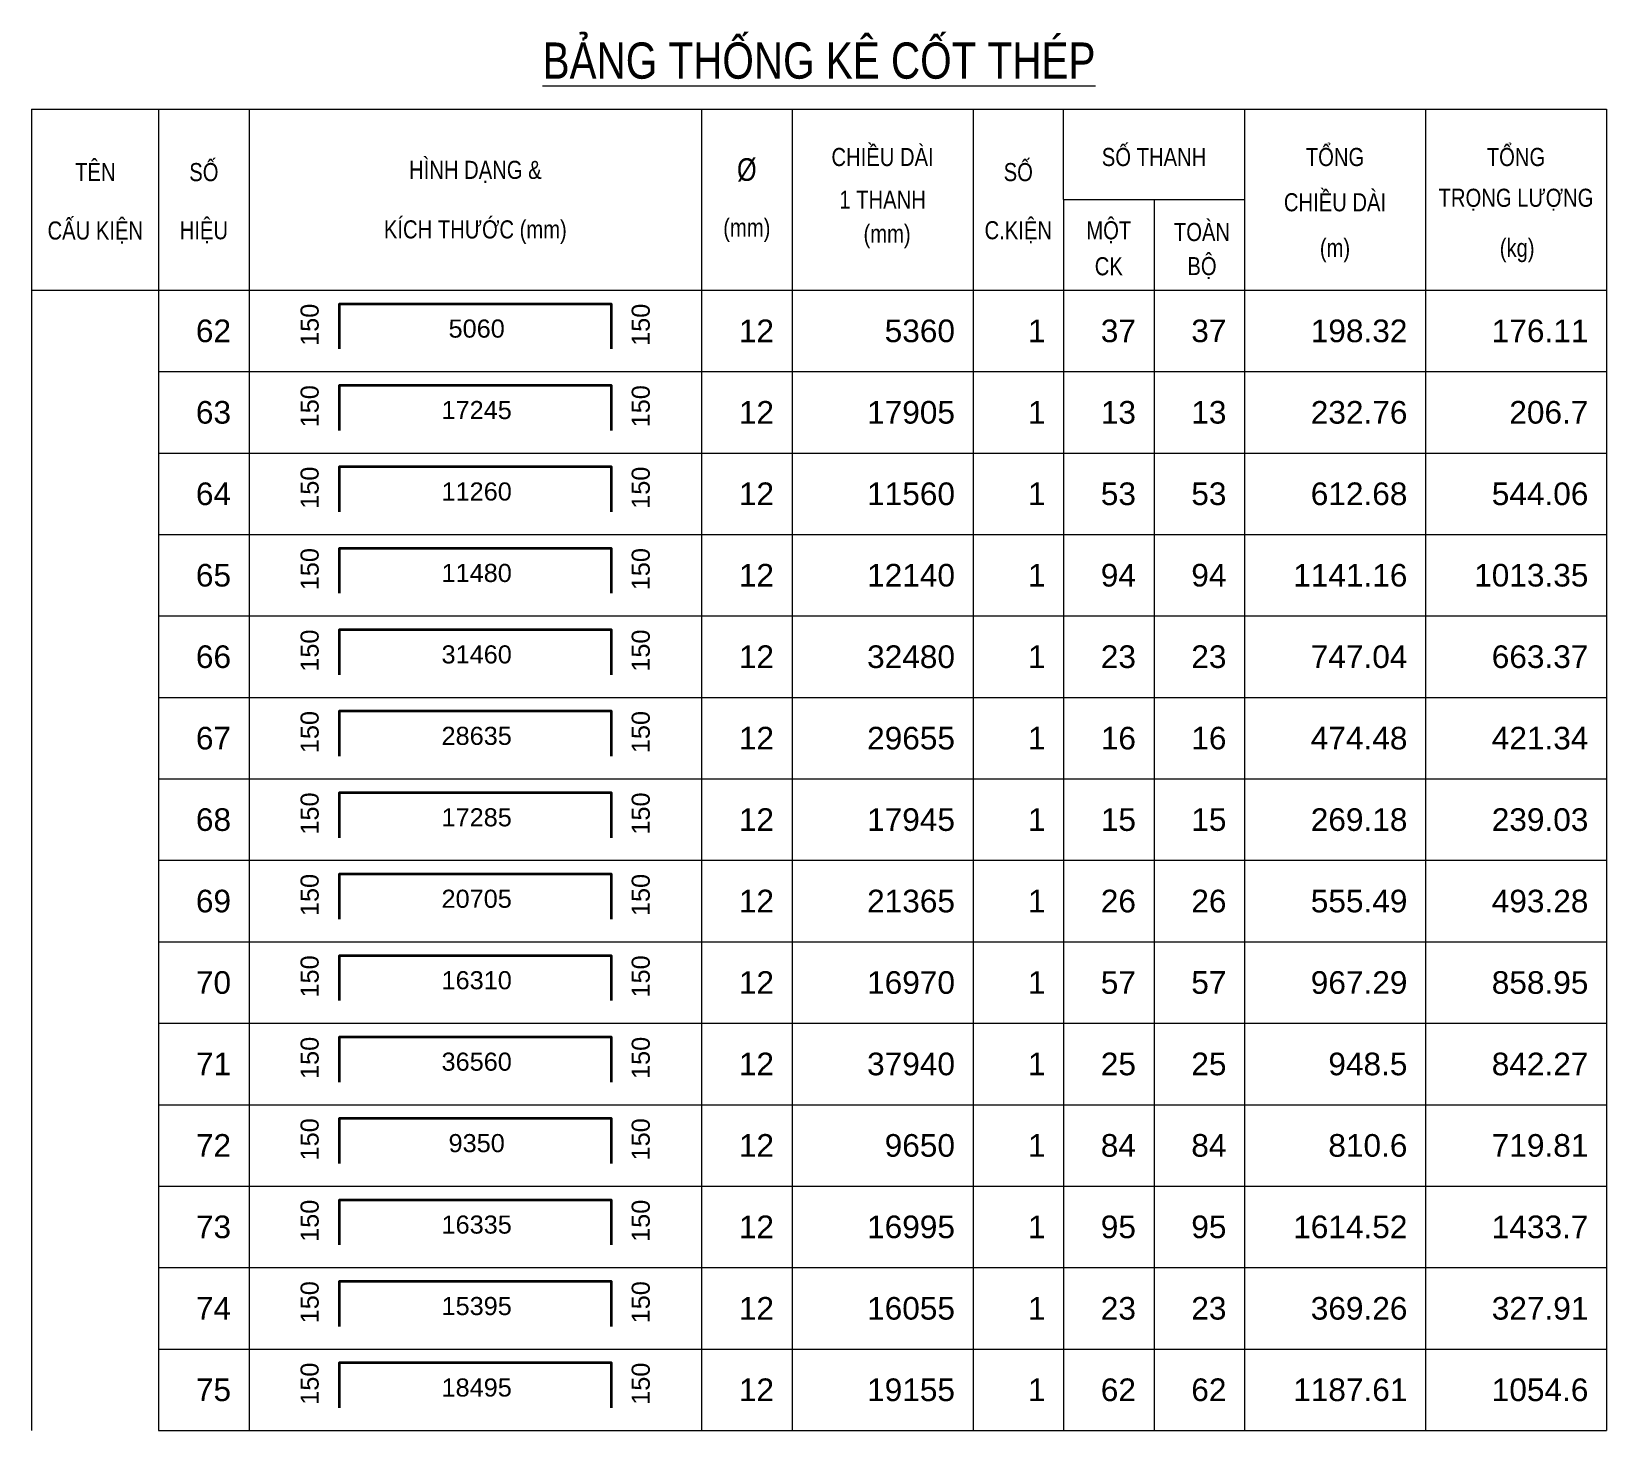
# Model space of a CAD drawing. Header units: millimetres. Extents: x -211477 to 1328726, y -15421 to 98394.
# Drawn here: x 1261446 to 1292079, y 63779 to 90985 of the extents above; entities that cross this region are included whole.
import ezdxf
from ezdxf.enums import TextEntityAlignment as Align

# ---------------------------------------------------------------- set-up
doc = ezdxf.new("R2010")
doc.units = ezdxf.units.MM
doc.header["$MEASUREMENT"] = 0
for name, color, linetype, lineweight in [('NDC_FRAME', 7, 'Continuous', 18), ('NDC_S_REBAR', 4, 'Continuous', 35), ('NDC_S_VN TEXT', 7, 'Continuous', 20), ('NDC_Table', 3, 'Continuous', 20)]:
    doc.layers.add(name, color=color, linetype=linetype, lineweight=lineweight)
doc.styles.add('ARIAL', font='arial.ttf', dxfattribs={"width": 0.8})

# ---------------------------------------------------------------- blocks, each defined once
blk = doc.blocks.new('Tieude')
at = {"layer": 'NDC_Table'}
for p, q in [((0, 2000), (0, 0)), ((0, 2000), (17405, 2000)), ((1405, 2000), (1405, 0)), ((2405, 2000), (2405, 0)), ((7405, 2000), (7405, 0)), ((8405, 2000), (8405, 0)), ((10405, 2000), (10405, 0)), ((11405, 1000), (11405, 2000)), ((13405, 2000), (13405, 0)), ((15405, 2000), (15405, 0)), ((17405, 2000), (17405, 0)), ((11405, 1000), (13405, 1000)), ((11405, 1000), (11405, 0)), ((12405, 1000), (12405, 0)), ((0, 0), (17405, 0))]:
    blk.add_line(p, q, dxfattribs=at)
at = {"layer": 'NDC_S_VN TEXT', "style": 'ARIAL', "width": 0.8}
for s, height, p in [('%%UBẢNG THỐNG KÊ CỐT THÉP', 400, (8703, 2594)), ('CHIỀU DÀI', 200, (9405, 1500)), ('SỐ THANH', 200, (12405, 1500)), ('TỔNG', 200, (14405, 1500)), ('TỔNG', 200, (16405, 1500)), ('TÊN', 200, (705, 1333)), ('SỐ', 200, (1905, 1333)), ('HÌNH DẠNG &', 200, (4905, 1333)), ('%%C', 250, (7905, 1333)), ('SỐ', 200, (10905, 1333)), ('1 THANH', 200, (9405, 1000)), ('CHIỀU DÀI', 200, (14405, 1000)), ('TRỌNG LƯỢNG', 200, (16405, 1000)), ('CẤU KIỆN', 200, (705, 667)), ('HIỆU', 200, (1905, 667)), ('KÍCH THƯỚC (mm)', 200, (4905, 667)), ('(mm)', 200, (7905, 667)), ('(mm)', 200, (9455, 599)), ('C.KIỆN', 200, (10905, 667)), ('MỘT', 200, (11905, 667)), ('TOÀN', 200, (12935, 667)), ('(m)', 200, (14405, 443)), ('(kg)', 200, (16418, 443)), ('CK', 200, (11905, 264)), ('BỘ', 200, (12935, 271))]:
    blk.add_text(s, height=height, dxfattribs=at).set_placement(p, align=Align.MIDDLE)
blk = doc.blocks.new('dang04')
at = {"layer": 'NDC_S_REBAR'}
blk.add_lwpolyline([(3405, -650), (3405, -150), (6405, -150), (6405, -650)], dxfattribs=at)
at = {"layer": 'NDC_Table'}
for p, q in [((0, 0), (0, -900)), ((1405, 0), (1405, -900)), ((2405, 0), (2405, -900)), ((7405, 0), (7405, -900)), ((8405, 0), (8405, -900)), ((10405, 0), (10405, -900)), ((11405, 0), (11405, -900)), ((12405, 0), (12405, -900)), ((13405, 0), (13405, -900)), ((15405, 0), (15405, -900)), ((17405, 0), (17405, -900)), ((1405, -900), (17405, -900))]:
    blk.add_line(p, q, dxfattribs=at)
at = {"layer": 'NDC_S_VN TEXT', "style": 'ARIAL'}
for p in [(3073, -150), (6733, -150)]:
    blk.add_attdef('D03', text='', height=200, rotation=90, dxfattribs=at).set_placement(p, align=Align.MIDDLE_RIGHT)
for p in [(2205, -450), (8205, -450), (10205, -450), (11205, -450), (12205, -450), (13205, -450), (15205, -450), (17205, -450)]:
    blk.add_attdef('D03', text='', height=250, dxfattribs=at).set_placement(p, align=Align.MIDDLE_RIGHT)
blk.add_attdef('D03', text='', height=200, dxfattribs=at).set_placement((4920, -425), align=Align.MIDDLE_CENTER)

msp = doc.modelspace()

# ---------------------------------------------------------------- block references
at = {"layer": 'NDC_FRAME', "xscale": 1.76, "yscale": 1.76, "zscale": 1.76}
msp.add_blockref('Tieude', (1261445.7, 85955), dxfattribs=at)
at = {"layer": 'NDC_FRAME'}
ref = msp.add_blockref('dang04', (1261445.7, 85955), dxfattribs=dict(at, xscale=1.759999999999996, yscale=1.759999999999996, zscale=1.759999999999996))
ref.add_attrib('D03', '62', dxfattribs={"layer": 'NDC_S_VN TEXT', "height": 440, "style": 'ARIAL'}).set_placement((1265327, 85163), align=Align.MIDDLE_RIGHT)
ref.add_attrib('D03', '150', dxfattribs={"layer": 'NDC_S_VN TEXT', "height": 352, "rotation": 90, "style": 'ARIAL'}).set_placement((1266854.8, 85691), align=Align.MIDDLE_RIGHT)
ref.add_attrib('D03', '5060', dxfattribs={"layer": 'NDC_S_VN TEXT', "height": 352, "style": 'ARIAL'}).set_placement((1270104.2, 85207.5), align=Align.MIDDLE_CENTER)
ref.add_attrib('D03', '150', dxfattribs={"layer": 'NDC_S_VN TEXT', "height": 352, "rotation": 90, "style": 'ARIAL'}).set_placement((1273294.9, 85691), align=Align.MIDDLE_RIGHT)
ref.add_attrib('D03', '12', dxfattribs={"layer": 'NDC_S_VN TEXT', "height": 440, "style": 'ARIAL'}).set_placement((1275887, 85163), align=Align.MIDDLE_RIGHT)
ref.add_attrib('D03', '5360', dxfattribs={"layer": 'NDC_S_VN TEXT', "height": 440, "style": 'ARIAL'}).set_placement((1279407, 85163), align=Align.MIDDLE_RIGHT)
ref.add_attrib('D03', '1', dxfattribs={"layer": 'NDC_S_VN TEXT', "height": 440, "style": 'ARIAL'}).set_placement((1281167, 85163), align=Align.MIDDLE_RIGHT)
ref.add_attrib('D03', '37', dxfattribs={"layer": 'NDC_S_VN TEXT', "height": 440, "style": 'ARIAL'}).set_placement((1282927, 85163), align=Align.MIDDLE_RIGHT)
ref.add_attrib('D03', '37', dxfattribs={"layer": 'NDC_S_VN TEXT', "height": 440, "style": 'ARIAL'}).set_placement((1284687, 85163.6), align=Align.MIDDLE_RIGHT)
ref.add_attrib('D03', '198.32', dxfattribs={"layer": 'NDC_S_VN TEXT', "height": 440, "style": 'ARIAL'}).set_placement((1288207, 85163), align=Align.MIDDLE_RIGHT)
ref.add_attrib('D03', '176.11', dxfattribs={"layer": 'NDC_S_VN TEXT', "height": 440, "style": 'ARIAL'}).set_placement((1291727, 85163), align=Align.MIDDLE_RIGHT)
ref = msp.add_blockref('dang04', (1261445.7, 84371), dxfattribs=dict(at, xscale=1.759999999999996, yscale=1.759999999999996, zscale=1.759999999999996))
ref.add_attrib('D03', '63', dxfattribs={"layer": 'NDC_S_VN TEXT', "height": 440, "style": 'ARIAL'}).set_placement((1265327, 83579), align=Align.MIDDLE_RIGHT)
ref.add_attrib('D03', '150', dxfattribs={"layer": 'NDC_S_VN TEXT', "height": 352, "rotation": 90, "style": 'ARIAL'}).set_placement((1266854.8, 84107), align=Align.MIDDLE_RIGHT)
ref.add_attrib('D03', '17245', dxfattribs={"layer": 'NDC_S_VN TEXT', "height": 352, "style": 'ARIAL'}).set_placement((1270104.2, 83623.5), align=Align.MIDDLE_CENTER)
ref.add_attrib('D03', '150', dxfattribs={"layer": 'NDC_S_VN TEXT', "height": 352, "rotation": 90, "style": 'ARIAL'}).set_placement((1273294.9, 84107), align=Align.MIDDLE_RIGHT)
ref.add_attrib('D03', '12', dxfattribs={"layer": 'NDC_S_VN TEXT', "height": 440, "style": 'ARIAL'}).set_placement((1275887, 83579), align=Align.MIDDLE_RIGHT)
ref.add_attrib('D03', '17905', dxfattribs={"layer": 'NDC_S_VN TEXT', "height": 440, "style": 'ARIAL'}).set_placement((1279407, 83579), align=Align.MIDDLE_RIGHT)
ref.add_attrib('D03', '1', dxfattribs={"layer": 'NDC_S_VN TEXT', "height": 440, "style": 'ARIAL'}).set_placement((1281167, 83579), align=Align.MIDDLE_RIGHT)
ref.add_attrib('D03', '13', dxfattribs={"layer": 'NDC_S_VN TEXT', "height": 440, "style": 'ARIAL'}).set_placement((1282927, 83579), align=Align.MIDDLE_RIGHT)
ref.add_attrib('D03', '13', dxfattribs={"layer": 'NDC_S_VN TEXT', "height": 440, "style": 'ARIAL'}).set_placement((1284687, 83579.6), align=Align.MIDDLE_RIGHT)
ref.add_attrib('D03', '232.76', dxfattribs={"layer": 'NDC_S_VN TEXT', "height": 440, "style": 'ARIAL'}).set_placement((1288207, 83579), align=Align.MIDDLE_RIGHT)
ref.add_attrib('D03', '206.7', dxfattribs={"layer": 'NDC_S_VN TEXT', "height": 440, "style": 'ARIAL'}).set_placement((1291727, 83579), align=Align.MIDDLE_RIGHT)
ref = msp.add_blockref('dang04', (1261445.7, 82787), dxfattribs=dict(at, xscale=1.759999999999996, yscale=1.759999999999996, zscale=1.759999999999996))
ref.add_attrib('D03', '64', dxfattribs={"layer": 'NDC_S_VN TEXT', "height": 440, "style": 'ARIAL'}).set_placement((1265327, 81995), align=Align.MIDDLE_RIGHT)
ref.add_attrib('D03', '150', dxfattribs={"layer": 'NDC_S_VN TEXT', "height": 352, "rotation": 90, "style": 'ARIAL'}).set_placement((1266854.8, 82523), align=Align.MIDDLE_RIGHT)
ref.add_attrib('D03', '11260', dxfattribs={"layer": 'NDC_S_VN TEXT', "height": 352, "style": 'ARIAL'}).set_placement((1270104.2, 82039.5), align=Align.MIDDLE_CENTER)
ref.add_attrib('D03', '150', dxfattribs={"layer": 'NDC_S_VN TEXT', "height": 352, "rotation": 90, "style": 'ARIAL'}).set_placement((1273294.9, 82523), align=Align.MIDDLE_RIGHT)
ref.add_attrib('D03', '12', dxfattribs={"layer": 'NDC_S_VN TEXT', "height": 440, "style": 'ARIAL'}).set_placement((1275887, 81995), align=Align.MIDDLE_RIGHT)
ref.add_attrib('D03', '11560', dxfattribs={"layer": 'NDC_S_VN TEXT', "height": 440, "style": 'ARIAL'}).set_placement((1279407, 81995), align=Align.MIDDLE_RIGHT)
ref.add_attrib('D03', '1', dxfattribs={"layer": 'NDC_S_VN TEXT', "height": 440, "style": 'ARIAL'}).set_placement((1281167, 81995), align=Align.MIDDLE_RIGHT)
ref.add_attrib('D03', '53', dxfattribs={"layer": 'NDC_S_VN TEXT', "height": 440, "style": 'ARIAL'}).set_placement((1282927, 81995), align=Align.MIDDLE_RIGHT)
ref.add_attrib('D03', '53', dxfattribs={"layer": 'NDC_S_VN TEXT', "height": 440, "style": 'ARIAL'}).set_placement((1284687, 81995.6), align=Align.MIDDLE_RIGHT)
ref.add_attrib('D03', '612.68', dxfattribs={"layer": 'NDC_S_VN TEXT', "height": 440, "style": 'ARIAL'}).set_placement((1288207, 81995), align=Align.MIDDLE_RIGHT)
ref.add_attrib('D03', '544.06', dxfattribs={"layer": 'NDC_S_VN TEXT', "height": 440, "style": 'ARIAL'}).set_placement((1291727, 81995), align=Align.MIDDLE_RIGHT)
ref = msp.add_blockref('dang04', (1261445.7, 81203), dxfattribs=dict(at, xscale=1.759999999999996, yscale=1.759999999999996, zscale=1.759999999999996))
ref.add_attrib('D03', '65', dxfattribs={"layer": 'NDC_S_VN TEXT', "height": 440, "style": 'ARIAL'}).set_placement((1265327, 80411), align=Align.MIDDLE_RIGHT)
ref.add_attrib('D03', '150', dxfattribs={"layer": 'NDC_S_VN TEXT', "height": 352, "rotation": 90, "style": 'ARIAL'}).set_placement((1266854.8, 80939), align=Align.MIDDLE_RIGHT)
ref.add_attrib('D03', '11480', dxfattribs={"layer": 'NDC_S_VN TEXT', "height": 352, "style": 'ARIAL'}).set_placement((1270104.2, 80455.5), align=Align.MIDDLE_CENTER)
ref.add_attrib('D03', '150', dxfattribs={"layer": 'NDC_S_VN TEXT', "height": 352, "rotation": 90, "style": 'ARIAL'}).set_placement((1273294.9, 80939), align=Align.MIDDLE_RIGHT)
ref.add_attrib('D03', '12', dxfattribs={"layer": 'NDC_S_VN TEXT', "height": 440, "style": 'ARIAL'}).set_placement((1275887, 80411), align=Align.MIDDLE_RIGHT)
ref.add_attrib('D03', '12140', dxfattribs={"layer": 'NDC_S_VN TEXT', "height": 440, "style": 'ARIAL'}).set_placement((1279407, 80411), align=Align.MIDDLE_RIGHT)
ref.add_attrib('D03', '1', dxfattribs={"layer": 'NDC_S_VN TEXT', "height": 440, "style": 'ARIAL'}).set_placement((1281167, 80411), align=Align.MIDDLE_RIGHT)
ref.add_attrib('D03', '94', dxfattribs={"layer": 'NDC_S_VN TEXT', "height": 440, "style": 'ARIAL'}).set_placement((1282927, 80411), align=Align.MIDDLE_RIGHT)
ref.add_attrib('D03', '94', dxfattribs={"layer": 'NDC_S_VN TEXT', "height": 440, "style": 'ARIAL'}).set_placement((1284687, 80411.6), align=Align.MIDDLE_RIGHT)
ref.add_attrib('D03', '1141.16', dxfattribs={"layer": 'NDC_S_VN TEXT', "height": 440, "style": 'ARIAL'}).set_placement((1288207, 80411), align=Align.MIDDLE_RIGHT)
ref.add_attrib('D03', '1013.35', dxfattribs={"layer": 'NDC_S_VN TEXT', "height": 440, "style": 'ARIAL'}).set_placement((1291727, 80411), align=Align.MIDDLE_RIGHT)
ref = msp.add_blockref('dang04', (1261445.7, 79619), dxfattribs=dict(at, xscale=1.759999999999996, yscale=1.759999999999996, zscale=1.759999999999996))
ref.add_attrib('D03', '66', dxfattribs={"layer": 'NDC_S_VN TEXT', "height": 440, "style": 'ARIAL'}).set_placement((1265327, 78827), align=Align.MIDDLE_RIGHT)
ref.add_attrib('D03', '150', dxfattribs={"layer": 'NDC_S_VN TEXT', "height": 352, "rotation": 90, "style": 'ARIAL'}).set_placement((1266854.8, 79355), align=Align.MIDDLE_RIGHT)
ref.add_attrib('D03', '31460', dxfattribs={"layer": 'NDC_S_VN TEXT', "height": 352, "style": 'ARIAL'}).set_placement((1270104.2, 78871.5), align=Align.MIDDLE_CENTER)
ref.add_attrib('D03', '150', dxfattribs={"layer": 'NDC_S_VN TEXT', "height": 352, "rotation": 90, "style": 'ARIAL'}).set_placement((1273294.9, 79355), align=Align.MIDDLE_RIGHT)
ref.add_attrib('D03', '12', dxfattribs={"layer": 'NDC_S_VN TEXT', "height": 440, "style": 'ARIAL'}).set_placement((1275887, 78827), align=Align.MIDDLE_RIGHT)
ref.add_attrib('D03', '32480', dxfattribs={"layer": 'NDC_S_VN TEXT', "height": 440, "style": 'ARIAL'}).set_placement((1279407, 78827), align=Align.MIDDLE_RIGHT)
ref.add_attrib('D03', '1', dxfattribs={"layer": 'NDC_S_VN TEXT', "height": 440, "style": 'ARIAL'}).set_placement((1281167, 78827), align=Align.MIDDLE_RIGHT)
ref.add_attrib('D03', '23', dxfattribs={"layer": 'NDC_S_VN TEXT', "height": 440, "style": 'ARIAL'}).set_placement((1282927, 78827), align=Align.MIDDLE_RIGHT)
ref.add_attrib('D03', '23', dxfattribs={"layer": 'NDC_S_VN TEXT', "height": 440, "style": 'ARIAL'}).set_placement((1284687, 78827.6), align=Align.MIDDLE_RIGHT)
ref.add_attrib('D03', '747.04', dxfattribs={"layer": 'NDC_S_VN TEXT', "height": 440, "style": 'ARIAL'}).set_placement((1288207, 78827), align=Align.MIDDLE_RIGHT)
ref.add_attrib('D03', '663.37', dxfattribs={"layer": 'NDC_S_VN TEXT', "height": 440, "style": 'ARIAL'}).set_placement((1291727, 78827), align=Align.MIDDLE_RIGHT)
ref = msp.add_blockref('dang04', (1261445.7, 78035), dxfattribs=dict(at, xscale=1.759999999999996, yscale=1.759999999999996, zscale=1.759999999999996))
ref.add_attrib('D03', '67', dxfattribs={"layer": 'NDC_S_VN TEXT', "height": 440, "style": 'ARIAL'}).set_placement((1265327, 77243), align=Align.MIDDLE_RIGHT)
ref.add_attrib('D03', '150', dxfattribs={"layer": 'NDC_S_VN TEXT', "height": 352, "rotation": 90, "style": 'ARIAL'}).set_placement((1266854.8, 77771), align=Align.MIDDLE_RIGHT)
ref.add_attrib('D03', '28635', dxfattribs={"layer": 'NDC_S_VN TEXT', "height": 352, "style": 'ARIAL'}).set_placement((1270104.2, 77287.5), align=Align.MIDDLE_CENTER)
ref.add_attrib('D03', '150', dxfattribs={"layer": 'NDC_S_VN TEXT', "height": 352, "rotation": 90, "style": 'ARIAL'}).set_placement((1273294.9, 77771), align=Align.MIDDLE_RIGHT)
ref.add_attrib('D03', '12', dxfattribs={"layer": 'NDC_S_VN TEXT', "height": 440, "style": 'ARIAL'}).set_placement((1275887, 77243), align=Align.MIDDLE_RIGHT)
ref.add_attrib('D03', '29655', dxfattribs={"layer": 'NDC_S_VN TEXT', "height": 440, "style": 'ARIAL'}).set_placement((1279407, 77243), align=Align.MIDDLE_RIGHT)
ref.add_attrib('D03', '1', dxfattribs={"layer": 'NDC_S_VN TEXT', "height": 440, "style": 'ARIAL'}).set_placement((1281167, 77243), align=Align.MIDDLE_RIGHT)
ref.add_attrib('D03', '16', dxfattribs={"layer": 'NDC_S_VN TEXT', "height": 440, "style": 'ARIAL'}).set_placement((1282927, 77243), align=Align.MIDDLE_RIGHT)
ref.add_attrib('D03', '16', dxfattribs={"layer": 'NDC_S_VN TEXT', "height": 440, "style": 'ARIAL'}).set_placement((1284687, 77243.6), align=Align.MIDDLE_RIGHT)
ref.add_attrib('D03', '474.48', dxfattribs={"layer": 'NDC_S_VN TEXT', "height": 440, "style": 'ARIAL'}).set_placement((1288207, 77243), align=Align.MIDDLE_RIGHT)
ref.add_attrib('D03', '421.34', dxfattribs={"layer": 'NDC_S_VN TEXT', "height": 440, "style": 'ARIAL'}).set_placement((1291727, 77243), align=Align.MIDDLE_RIGHT)
ref = msp.add_blockref('dang04', (1261445.7, 76451), dxfattribs=dict(at, xscale=1.759999999999996, yscale=1.759999999999996, zscale=1.759999999999996))
ref.add_attrib('D03', '68', dxfattribs={"layer": 'NDC_S_VN TEXT', "height": 440, "style": 'ARIAL'}).set_placement((1265327, 75659), align=Align.MIDDLE_RIGHT)
ref.add_attrib('D03', '150', dxfattribs={"layer": 'NDC_S_VN TEXT', "height": 352, "rotation": 90, "style": 'ARIAL'}).set_placement((1266854.8, 76187), align=Align.MIDDLE_RIGHT)
ref.add_attrib('D03', '17285', dxfattribs={"layer": 'NDC_S_VN TEXT', "height": 352, "style": 'ARIAL'}).set_placement((1270104.2, 75703.5), align=Align.MIDDLE_CENTER)
ref.add_attrib('D03', '150', dxfattribs={"layer": 'NDC_S_VN TEXT', "height": 352, "rotation": 90, "style": 'ARIAL'}).set_placement((1273294.9, 76187), align=Align.MIDDLE_RIGHT)
ref.add_attrib('D03', '12', dxfattribs={"layer": 'NDC_S_VN TEXT', "height": 440, "style": 'ARIAL'}).set_placement((1275887, 75659), align=Align.MIDDLE_RIGHT)
ref.add_attrib('D03', '17945', dxfattribs={"layer": 'NDC_S_VN TEXT', "height": 440, "style": 'ARIAL'}).set_placement((1279407, 75659), align=Align.MIDDLE_RIGHT)
ref.add_attrib('D03', '1', dxfattribs={"layer": 'NDC_S_VN TEXT', "height": 440, "style": 'ARIAL'}).set_placement((1281167, 75659), align=Align.MIDDLE_RIGHT)
ref.add_attrib('D03', '15', dxfattribs={"layer": 'NDC_S_VN TEXT', "height": 440, "style": 'ARIAL'}).set_placement((1282927, 75659), align=Align.MIDDLE_RIGHT)
ref.add_attrib('D03', '15', dxfattribs={"layer": 'NDC_S_VN TEXT', "height": 440, "style": 'ARIAL'}).set_placement((1284687, 75659.6), align=Align.MIDDLE_RIGHT)
ref.add_attrib('D03', '269.18', dxfattribs={"layer": 'NDC_S_VN TEXT', "height": 440, "style": 'ARIAL'}).set_placement((1288207, 75659), align=Align.MIDDLE_RIGHT)
ref.add_attrib('D03', '239.03', dxfattribs={"layer": 'NDC_S_VN TEXT', "height": 440, "style": 'ARIAL'}).set_placement((1291727, 75659), align=Align.MIDDLE_RIGHT)
ref = msp.add_blockref('dang04', (1261445.7, 74867), dxfattribs=dict(at, xscale=1.759999999999996, yscale=1.759999999999996, zscale=1.759999999999996))
ref.add_attrib('D03', '69', dxfattribs={"layer": 'NDC_S_VN TEXT', "height": 440, "style": 'ARIAL'}).set_placement((1265327, 74075), align=Align.MIDDLE_RIGHT)
ref.add_attrib('D03', '150', dxfattribs={"layer": 'NDC_S_VN TEXT', "height": 352, "rotation": 90, "style": 'ARIAL'}).set_placement((1266854.8, 74603), align=Align.MIDDLE_RIGHT)
ref.add_attrib('D03', '20705', dxfattribs={"layer": 'NDC_S_VN TEXT', "height": 352, "style": 'ARIAL'}).set_placement((1270104.2, 74119.5), align=Align.MIDDLE_CENTER)
ref.add_attrib('D03', '150', dxfattribs={"layer": 'NDC_S_VN TEXT', "height": 352, "rotation": 90, "style": 'ARIAL'}).set_placement((1273294.9, 74603), align=Align.MIDDLE_RIGHT)
ref.add_attrib('D03', '12', dxfattribs={"layer": 'NDC_S_VN TEXT', "height": 440, "style": 'ARIAL'}).set_placement((1275887, 74075), align=Align.MIDDLE_RIGHT)
ref.add_attrib('D03', '21365', dxfattribs={"layer": 'NDC_S_VN TEXT', "height": 440, "style": 'ARIAL'}).set_placement((1279407, 74075), align=Align.MIDDLE_RIGHT)
ref.add_attrib('D03', '1', dxfattribs={"layer": 'NDC_S_VN TEXT', "height": 440, "style": 'ARIAL'}).set_placement((1281167, 74075), align=Align.MIDDLE_RIGHT)
ref.add_attrib('D03', '26', dxfattribs={"layer": 'NDC_S_VN TEXT', "height": 440, "style": 'ARIAL'}).set_placement((1282927, 74075), align=Align.MIDDLE_RIGHT)
ref.add_attrib('D03', '26', dxfattribs={"layer": 'NDC_S_VN TEXT', "height": 440, "style": 'ARIAL'}).set_placement((1284687, 74075.6), align=Align.MIDDLE_RIGHT)
ref.add_attrib('D03', '555.49', dxfattribs={"layer": 'NDC_S_VN TEXT', "height": 440, "style": 'ARIAL'}).set_placement((1288207, 74075), align=Align.MIDDLE_RIGHT)
ref.add_attrib('D03', '493.28', dxfattribs={"layer": 'NDC_S_VN TEXT', "height": 440, "style": 'ARIAL'}).set_placement((1291727, 74075), align=Align.MIDDLE_RIGHT)
ref = msp.add_blockref('dang04', (1261445.7, 73283), dxfattribs=dict(at, xscale=1.759999999999996, yscale=1.759999999999996, zscale=1.759999999999996))
ref.add_attrib('D03', '70', dxfattribs={"layer": 'NDC_S_VN TEXT', "height": 440, "style": 'ARIAL'}).set_placement((1265327, 72491), align=Align.MIDDLE_RIGHT)
ref.add_attrib('D03', '150', dxfattribs={"layer": 'NDC_S_VN TEXT', "height": 352, "rotation": 90, "style": 'ARIAL'}).set_placement((1266854.8, 73019), align=Align.MIDDLE_RIGHT)
ref.add_attrib('D03', '16310', dxfattribs={"layer": 'NDC_S_VN TEXT', "height": 352, "style": 'ARIAL'}).set_placement((1270104.2, 72535.5), align=Align.MIDDLE_CENTER)
ref.add_attrib('D03', '150', dxfattribs={"layer": 'NDC_S_VN TEXT', "height": 352, "rotation": 90, "style": 'ARIAL'}).set_placement((1273294.9, 73019), align=Align.MIDDLE_RIGHT)
ref.add_attrib('D03', '12', dxfattribs={"layer": 'NDC_S_VN TEXT', "height": 440, "style": 'ARIAL'}).set_placement((1275887, 72491), align=Align.MIDDLE_RIGHT)
ref.add_attrib('D03', '16970', dxfattribs={"layer": 'NDC_S_VN TEXT', "height": 440, "style": 'ARIAL'}).set_placement((1279407, 72491), align=Align.MIDDLE_RIGHT)
ref.add_attrib('D03', '1', dxfattribs={"layer": 'NDC_S_VN TEXT', "height": 440, "style": 'ARIAL'}).set_placement((1281167, 72491), align=Align.MIDDLE_RIGHT)
ref.add_attrib('D03', '57', dxfattribs={"layer": 'NDC_S_VN TEXT', "height": 440, "style": 'ARIAL'}).set_placement((1282927, 72491), align=Align.MIDDLE_RIGHT)
ref.add_attrib('D03', '57', dxfattribs={"layer": 'NDC_S_VN TEXT', "height": 440, "style": 'ARIAL'}).set_placement((1284687, 72491.6), align=Align.MIDDLE_RIGHT)
ref.add_attrib('D03', '967.29', dxfattribs={"layer": 'NDC_S_VN TEXT', "height": 440, "style": 'ARIAL'}).set_placement((1288207, 72491), align=Align.MIDDLE_RIGHT)
ref.add_attrib('D03', '858.95', dxfattribs={"layer": 'NDC_S_VN TEXT', "height": 440, "style": 'ARIAL'}).set_placement((1291727, 72491), align=Align.MIDDLE_RIGHT)
ref = msp.add_blockref('dang04', (1261445.7, 71699), dxfattribs=dict(at, xscale=1.759999999999996, yscale=1.759999999999996, zscale=1.759999999999996))
ref.add_attrib('D03', '71', dxfattribs={"layer": 'NDC_S_VN TEXT', "height": 440, "style": 'ARIAL'}).set_placement((1265327, 70907), align=Align.MIDDLE_RIGHT)
ref.add_attrib('D03', '150', dxfattribs={"layer": 'NDC_S_VN TEXT', "height": 352, "rotation": 90, "style": 'ARIAL'}).set_placement((1266854.8, 71435), align=Align.MIDDLE_RIGHT)
ref.add_attrib('D03', '36560', dxfattribs={"layer": 'NDC_S_VN TEXT', "height": 352, "style": 'ARIAL'}).set_placement((1270104.2, 70951.5), align=Align.MIDDLE_CENTER)
ref.add_attrib('D03', '150', dxfattribs={"layer": 'NDC_S_VN TEXT', "height": 352, "rotation": 90, "style": 'ARIAL'}).set_placement((1273294.9, 71435), align=Align.MIDDLE_RIGHT)
ref.add_attrib('D03', '12', dxfattribs={"layer": 'NDC_S_VN TEXT', "height": 440, "style": 'ARIAL'}).set_placement((1275887, 70907), align=Align.MIDDLE_RIGHT)
ref.add_attrib('D03', '37940', dxfattribs={"layer": 'NDC_S_VN TEXT', "height": 440, "style": 'ARIAL'}).set_placement((1279407, 70907), align=Align.MIDDLE_RIGHT)
ref.add_attrib('D03', '1', dxfattribs={"layer": 'NDC_S_VN TEXT', "height": 440, "style": 'ARIAL'}).set_placement((1281167, 70907), align=Align.MIDDLE_RIGHT)
ref.add_attrib('D03', '25', dxfattribs={"layer": 'NDC_S_VN TEXT', "height": 440, "style": 'ARIAL'}).set_placement((1282927, 70907), align=Align.MIDDLE_RIGHT)
ref.add_attrib('D03', '25', dxfattribs={"layer": 'NDC_S_VN TEXT', "height": 440, "style": 'ARIAL'}).set_placement((1284687, 70907.6), align=Align.MIDDLE_RIGHT)
ref.add_attrib('D03', '948.5', dxfattribs={"layer": 'NDC_S_VN TEXT', "height": 440, "style": 'ARIAL'}).set_placement((1288207, 70907), align=Align.MIDDLE_RIGHT)
ref.add_attrib('D03', '842.27', dxfattribs={"layer": 'NDC_S_VN TEXT', "height": 440, "style": 'ARIAL'}).set_placement((1291727, 70907), align=Align.MIDDLE_RIGHT)
ref = msp.add_blockref('dang04', (1261445.7, 70115), dxfattribs=dict(at, xscale=1.759999999999996, yscale=1.759999999999996, zscale=1.759999999999996))
ref.add_attrib('D03', '72', dxfattribs={"layer": 'NDC_S_VN TEXT', "height": 440, "style": 'ARIAL'}).set_placement((1265327, 69323), align=Align.MIDDLE_RIGHT)
ref.add_attrib('D03', '150', dxfattribs={"layer": 'NDC_S_VN TEXT', "height": 352, "rotation": 90, "style": 'ARIAL'}).set_placement((1266854.8, 69851), align=Align.MIDDLE_RIGHT)
ref.add_attrib('D03', '9350', dxfattribs={"layer": 'NDC_S_VN TEXT', "height": 352, "style": 'ARIAL'}).set_placement((1270104.2, 69367.5), align=Align.MIDDLE_CENTER)
ref.add_attrib('D03', '150', dxfattribs={"layer": 'NDC_S_VN TEXT', "height": 352, "rotation": 90, "style": 'ARIAL'}).set_placement((1273294.9, 69851), align=Align.MIDDLE_RIGHT)
ref.add_attrib('D03', '12', dxfattribs={"layer": 'NDC_S_VN TEXT', "height": 440, "style": 'ARIAL'}).set_placement((1275887, 69323), align=Align.MIDDLE_RIGHT)
ref.add_attrib('D03', '9650', dxfattribs={"layer": 'NDC_S_VN TEXT', "height": 440, "style": 'ARIAL'}).set_placement((1279407, 69323), align=Align.MIDDLE_RIGHT)
ref.add_attrib('D03', '1', dxfattribs={"layer": 'NDC_S_VN TEXT', "height": 440, "style": 'ARIAL'}).set_placement((1281167, 69323), align=Align.MIDDLE_RIGHT)
ref.add_attrib('D03', '84', dxfattribs={"layer": 'NDC_S_VN TEXT', "height": 440, "style": 'ARIAL'}).set_placement((1282927, 69323), align=Align.MIDDLE_RIGHT)
ref.add_attrib('D03', '84', dxfattribs={"layer": 'NDC_S_VN TEXT', "height": 440, "style": 'ARIAL'}).set_placement((1284687, 69323.6), align=Align.MIDDLE_RIGHT)
ref.add_attrib('D03', '810.6', dxfattribs={"layer": 'NDC_S_VN TEXT', "height": 440, "style": 'ARIAL'}).set_placement((1288207, 69323), align=Align.MIDDLE_RIGHT)
ref.add_attrib('D03', '719.81', dxfattribs={"layer": 'NDC_S_VN TEXT', "height": 440, "style": 'ARIAL'}).set_placement((1291727, 69323), align=Align.MIDDLE_RIGHT)
ref = msp.add_blockref('dang04', (1261445.7, 68531), dxfattribs=dict(at, xscale=1.759999999999996, yscale=1.759999999999996, zscale=1.759999999999996))
ref.add_attrib('D03', '73', dxfattribs={"layer": 'NDC_S_VN TEXT', "height": 440, "style": 'ARIAL'}).set_placement((1265327, 67739), align=Align.MIDDLE_RIGHT)
ref.add_attrib('D03', '150', dxfattribs={"layer": 'NDC_S_VN TEXT', "height": 352, "rotation": 90, "style": 'ARIAL'}).set_placement((1266854.8, 68267), align=Align.MIDDLE_RIGHT)
ref.add_attrib('D03', '16335', dxfattribs={"layer": 'NDC_S_VN TEXT', "height": 352, "style": 'ARIAL'}).set_placement((1270104.2, 67783.5), align=Align.MIDDLE_CENTER)
ref.add_attrib('D03', '150', dxfattribs={"layer": 'NDC_S_VN TEXT', "height": 352, "rotation": 90, "style": 'ARIAL'}).set_placement((1273294.9, 68267), align=Align.MIDDLE_RIGHT)
ref.add_attrib('D03', '12', dxfattribs={"layer": 'NDC_S_VN TEXT', "height": 440, "style": 'ARIAL'}).set_placement((1275887, 67739), align=Align.MIDDLE_RIGHT)
ref.add_attrib('D03', '16995', dxfattribs={"layer": 'NDC_S_VN TEXT', "height": 440, "style": 'ARIAL'}).set_placement((1279407, 67739), align=Align.MIDDLE_RIGHT)
ref.add_attrib('D03', '1', dxfattribs={"layer": 'NDC_S_VN TEXT', "height": 440, "style": 'ARIAL'}).set_placement((1281167, 67739), align=Align.MIDDLE_RIGHT)
ref.add_attrib('D03', '95', dxfattribs={"layer": 'NDC_S_VN TEXT', "height": 440, "style": 'ARIAL'}).set_placement((1282927, 67739), align=Align.MIDDLE_RIGHT)
ref.add_attrib('D03', '95', dxfattribs={"layer": 'NDC_S_VN TEXT', "height": 440, "style": 'ARIAL'}).set_placement((1284687, 67739.6), align=Align.MIDDLE_RIGHT)
ref.add_attrib('D03', '1614.52', dxfattribs={"layer": 'NDC_S_VN TEXT', "height": 440, "style": 'ARIAL'}).set_placement((1288207, 67739), align=Align.MIDDLE_RIGHT)
ref.add_attrib('D03', '1433.7', dxfattribs={"layer": 'NDC_S_VN TEXT', "height": 440, "style": 'ARIAL'}).set_placement((1291727, 67739), align=Align.MIDDLE_RIGHT)
ref = msp.add_blockref('dang04', (1261445.7, 66947), dxfattribs=dict(at, xscale=1.759999999999996, yscale=1.759999999999996, zscale=1.759999999999996))
ref.add_attrib('D03', '74', dxfattribs={"layer": 'NDC_S_VN TEXT', "height": 440, "style": 'ARIAL'}).set_placement((1265327, 66155), align=Align.MIDDLE_RIGHT)
ref.add_attrib('D03', '150', dxfattribs={"layer": 'NDC_S_VN TEXT', "height": 352, "rotation": 90, "style": 'ARIAL'}).set_placement((1266854.8, 66683), align=Align.MIDDLE_RIGHT)
ref.add_attrib('D03', '15395', dxfattribs={"layer": 'NDC_S_VN TEXT', "height": 352, "style": 'ARIAL'}).set_placement((1270104.2, 66199.5), align=Align.MIDDLE_CENTER)
ref.add_attrib('D03', '150', dxfattribs={"layer": 'NDC_S_VN TEXT', "height": 352, "rotation": 90, "style": 'ARIAL'}).set_placement((1273294.9, 66683), align=Align.MIDDLE_RIGHT)
ref.add_attrib('D03', '12', dxfattribs={"layer": 'NDC_S_VN TEXT', "height": 440, "style": 'ARIAL'}).set_placement((1275887, 66155), align=Align.MIDDLE_RIGHT)
ref.add_attrib('D03', '16055', dxfattribs={"layer": 'NDC_S_VN TEXT', "height": 440, "style": 'ARIAL'}).set_placement((1279407, 66155), align=Align.MIDDLE_RIGHT)
ref.add_attrib('D03', '1', dxfattribs={"layer": 'NDC_S_VN TEXT', "height": 440, "style": 'ARIAL'}).set_placement((1281167, 66155), align=Align.MIDDLE_RIGHT)
ref.add_attrib('D03', '23', dxfattribs={"layer": 'NDC_S_VN TEXT', "height": 440, "style": 'ARIAL'}).set_placement((1282927, 66155), align=Align.MIDDLE_RIGHT)
ref.add_attrib('D03', '23', dxfattribs={"layer": 'NDC_S_VN TEXT', "height": 440, "style": 'ARIAL'}).set_placement((1284687, 66155.6), align=Align.MIDDLE_RIGHT)
ref.add_attrib('D03', '369.26', dxfattribs={"layer": 'NDC_S_VN TEXT', "height": 440, "style": 'ARIAL'}).set_placement((1288207, 66155), align=Align.MIDDLE_RIGHT)
ref.add_attrib('D03', '327.91', dxfattribs={"layer": 'NDC_S_VN TEXT', "height": 440, "style": 'ARIAL'}).set_placement((1291727, 66155), align=Align.MIDDLE_RIGHT)
ref = msp.add_blockref('dang04', (1261445.7, 65363), dxfattribs=dict(at, xscale=1.759999999999996, yscale=1.759999999999996, zscale=1.759999999999996))
ref.add_attrib('D03', '75', dxfattribs={"layer": 'NDC_S_VN TEXT', "height": 440, "style": 'ARIAL'}).set_placement((1265327, 64571), align=Align.MIDDLE_RIGHT)
ref.add_attrib('D03', '150', dxfattribs={"layer": 'NDC_S_VN TEXT', "height": 352, "rotation": 90, "style": 'ARIAL'}).set_placement((1266854.8, 65099), align=Align.MIDDLE_RIGHT)
ref.add_attrib('D03', '18495', dxfattribs={"layer": 'NDC_S_VN TEXT', "height": 352, "style": 'ARIAL'}).set_placement((1270104.2, 64615.5), align=Align.MIDDLE_CENTER)
ref.add_attrib('D03', '150', dxfattribs={"layer": 'NDC_S_VN TEXT', "height": 352, "rotation": 90, "style": 'ARIAL'}).set_placement((1273294.9, 65099), align=Align.MIDDLE_RIGHT)
ref.add_attrib('D03', '12', dxfattribs={"layer": 'NDC_S_VN TEXT', "height": 440, "style": 'ARIAL'}).set_placement((1275887, 64571), align=Align.MIDDLE_RIGHT)
ref.add_attrib('D03', '19155', dxfattribs={"layer": 'NDC_S_VN TEXT', "height": 440, "style": 'ARIAL'}).set_placement((1279407, 64571), align=Align.MIDDLE_RIGHT)
ref.add_attrib('D03', '1', dxfattribs={"layer": 'NDC_S_VN TEXT', "height": 440, "style": 'ARIAL'}).set_placement((1281167, 64571), align=Align.MIDDLE_RIGHT)
ref.add_attrib('D03', '62', dxfattribs={"layer": 'NDC_S_VN TEXT', "height": 440, "style": 'ARIAL'}).set_placement((1282927, 64571), align=Align.MIDDLE_RIGHT)
ref.add_attrib('D03', '62', dxfattribs={"layer": 'NDC_S_VN TEXT', "height": 440, "style": 'ARIAL'}).set_placement((1284687, 64571.6), align=Align.MIDDLE_RIGHT)
ref.add_attrib('D03', '1187.61', dxfattribs={"layer": 'NDC_S_VN TEXT', "height": 440, "style": 'ARIAL'}).set_placement((1288207, 64571), align=Align.MIDDLE_RIGHT)
ref.add_attrib('D03', '1054.6', dxfattribs={"layer": 'NDC_S_VN TEXT', "height": 440, "style": 'ARIAL'}).set_placement((1291727, 64571), align=Align.MIDDLE_RIGHT)

doc.saveas('drawing.dxf')
